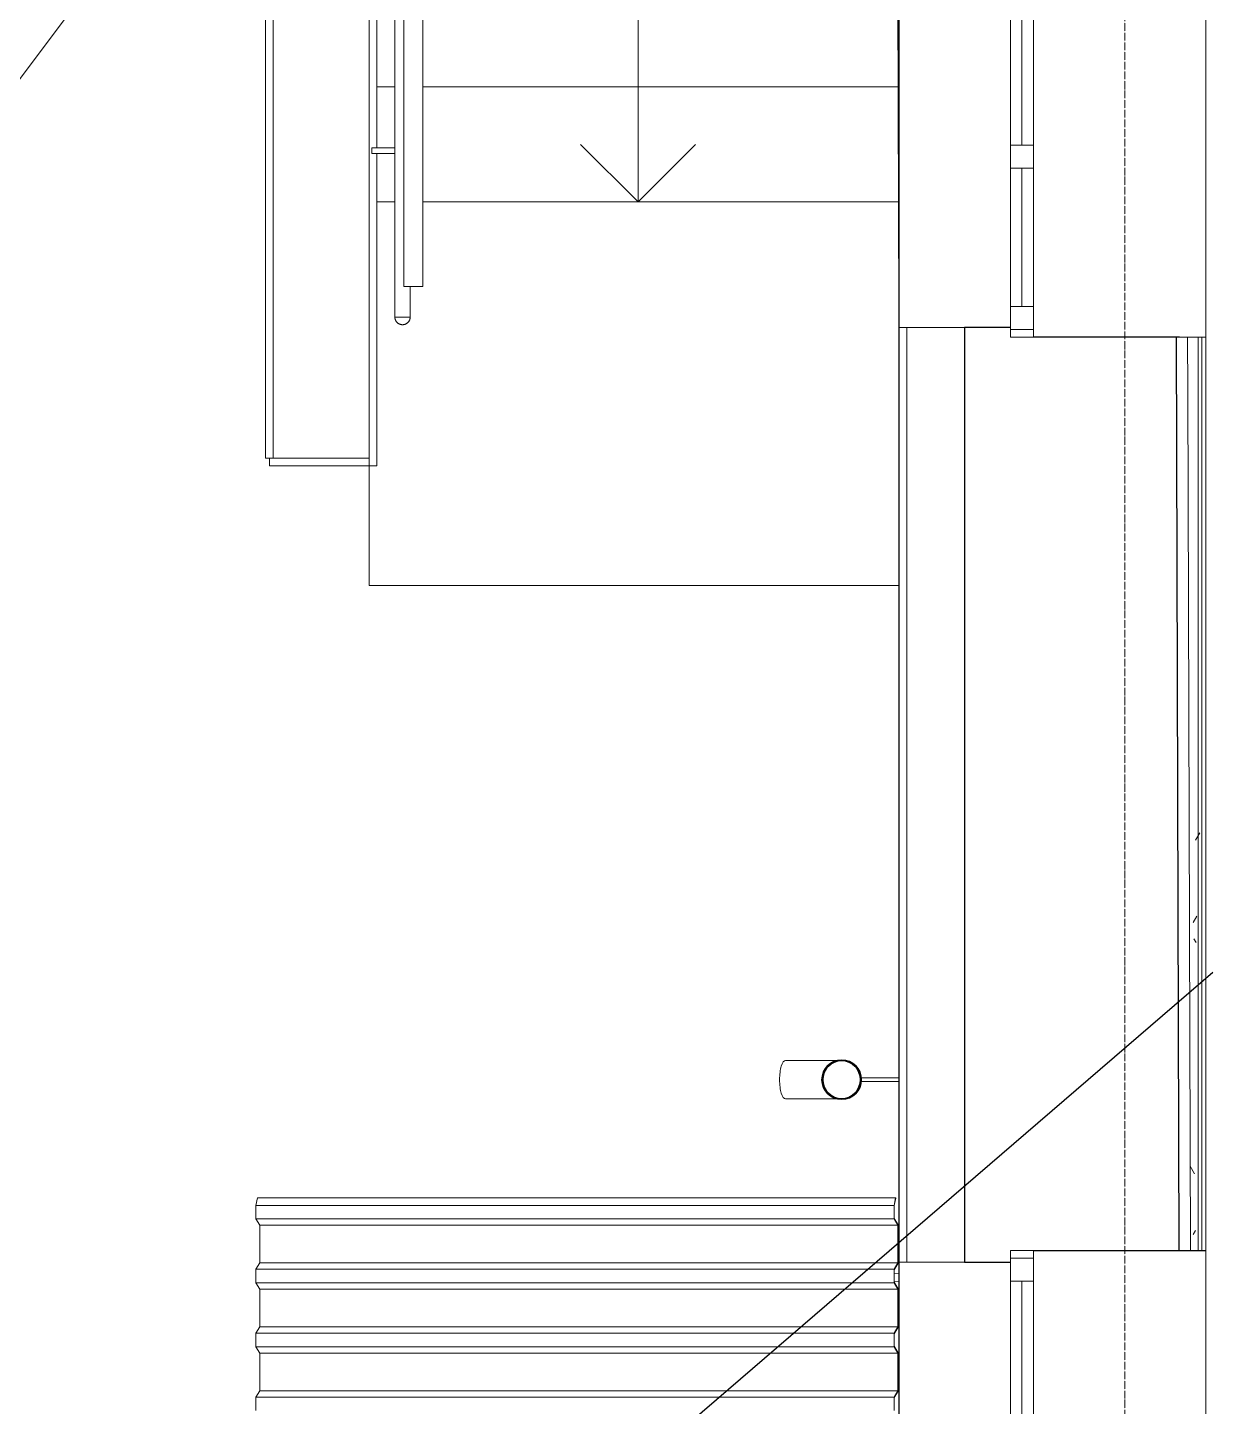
# Model space of a CAD drawing. Header units: millimetres. Extents: x -32 to 417638015, y -35 to 175284279.
# Drawn here: x 416307746 to 416310818, y 175258853 to 175262447 of the extents above; entities that cross this region are included whole.
import ezdxf

# ---------------------------------------------------------------- set-up
doc = ezdxf.new("R2010")
doc.units = ezdxf.units.MM
doc.linetypes.add('ADSK_Линия сетки', pattern=[25, 20, -2.5, 0, -2.5])
for name, color, linetype, lineweight in [('_ Окна', 7, 'Continuous', 9), ('Аннотация', 7, 'Continuous', 18), ('Лестницы', 7, 'Continuous', 9), ('Обобщенные модели', 7, 'Continuous', 18), ('Ограждение', 7, 'Continuous', 9), ('Окна', 7, 'Continuous', 9), ('Оси', 253, 'Continuous', 9), ('Перекрытие', 7, 'Continuous', 18), ('Стены внутренние', 7, 'Continuous', 18), ('Стены наружные', 7, 'Continuous', 18), ('Стены несущие', 7, 'Continuous', 30), ('Стены отделка', 7, 'Continuous', 30), ('Стены штриховка', 7, 'Continuous', 9), ('Стрелки вверх', 7, 'Continuous', 18), ('ШТРИХОВКА', 252, 'Continuous', 15)]:
    doc.layers.add(name, color=color, linetype=linetype, lineweight=lineweight)
doc.layers.add('PDF __ЭМ_Надписи', color=7, linetype='Continuous')
doc.layers.add('Линии', color=7, linetype='Continuous', lineweight=9, true_color=0x00a600)
pattern_1 = [(0, (557.2005734382547, 188.9018102923583), (406.4, 101.6), [33.528, -271.272, 33.528, -271.272, -1625.6]), (0, (557.2005734382547, 188.9018102923583), (406.4, 101.6), [-609.6, 33.528, -576.072, 33.528, -271.272, -711.2]), (0, (557.2005734382547, 188.9018102923583), (406.4, 101.6), [-1524, 33.528, -169.672, 33.528, -474.472]), (120, (709.6005734382488, 239.7018102923575), (-291.1881810244989, 301.1527240979959), [33.52799999999996, -271.2719999999997, 33.52799999999996, -271.2719999999997, -1625.599999999999]), (120, (709.6005734382488, 239.7018102923575), (-291.1881810244989, 301.1527240979959), [-609.5999999999995, 33.52799999999996, -576.0719999999994, 33.52799999999996, -271.2719999999997, -711.1999999999995]), (120, (709.6005734382488, 239.7018102923575), (-291.1881810244989, 301.1527240979959), [-1523.999999999999, 33.52799999999996, -169.6719999999999, 33.52799999999996, -474.4719999999997]), (240, (760.4005734382372, 442.9018102923583), (-115.2118189755009, -402.7527240979958), [33.528, -271.272, 33.528, -271.272, -1625.6]), (240, (760.4005734382372, 442.9018102923583), (-115.2118189755009, -402.7527240979958), [-609.6, 33.528, -576.072, 33.528, -271.272, -711.2]), (240, (760.4005734382372, 442.9018102923583), (-115.2118189755009, -402.7527240979958), [-1524, 33.528, -169.672, 33.528, -474.472])]

# ---------------------------------------------------------------- blocks, each defined once
blk = doc.blocks.new('1 этаж')
at = {"layer": 'Стены внутренние', "lineweight": 9}
h = blk.add_hatch(dxfattribs=at)
h.set_pattern_fill('FP_12', color=8, style=0, pattern_type=2)
h.set_pattern_definition(pattern_1)
h.paths.add_polyline_path([(46583.26534351415, 31778.83286390964), (46598.26534351415, 31778.83286390964), (46598.26534351415, 33478.92419330665), (46583.26534351418, 33478.92419330665), (46583.26534351418, 32549.90413495728)])
h.paths.add_polyline_path([(46583.26534351418, 27748.07212250289), (46598.26534351415, 27748.07212250289), (46598.26534351415, 29988.83286390964), (46583.26534351418, 29988.83286390964)])
h.paths.add_polyline_path([(46598.26534351415, 25998.92419330667), (46583.26534351418, 26038.96362121795), (46583.26534351418, 25998.92419330667)])
h = blk.add_hatch(dxfattribs=at)
h.set_pattern_fill('FP_12', color=8, style=0, pattern_type=2)
h.set_pattern_definition(pattern_1)
h.paths.add_polyline_path([(46598.26534351415, 30129.19511690003), (46583.26534351415, 30129.19511690002), (46583.26534351418, 29988.83286390964), (46598.26534351415, 29988.83286390964)])
at = {"layer": '_ Окна', "color": 8}
for p, q in [((46139.05454936228, 30629.19511690194), (46139.05454936227, 31419.19511690194)), ((46139.05454936228, 30209.19511690194), (46139.05454936228, 30569.19511690194)), ((46169.05454936227, 30149.19511690194), (46109.05454936227, 30149.19511690194)), ((46169.05454936228, 27728.07212250286), (46109.05454936228, 27728.07212250285)), ((46139.0545493623, 27308.07212250286), (46139.0545493623, 27668.07212250286))]:
    blk.add_line(p, q, dxfattribs=at)
at = {"layer": '_ Окна', "color": 8, "lineweight": 18}
for p, q in [((46109.05454936226, 30629.19511690194), (46169.05454936226, 30629.19511690194)), ((46109.05454936226, 30569.19511690194), (46109.05454936226, 30629.19511690194)), ((46169.05454936226, 30629.19511690194), (46169.05454936226, 30569.19511690194)), ((46169.05454936226, 30569.19511690194), (46109.05454936226, 30569.19511690194)), ((46109.05454936227, 30209.19511690194), (46169.05454936227, 30209.19511690195)), ((46109.05454936227, 30129.19511690194), (46109.05454936227, 30209.19511690194)), ((46169.05454936227, 30209.19511690195), (46169.05454936227, 30129.19511690194)), ((46169.05454936227, 30129.19511690194), (46109.05454936227, 30129.19511690194)), ((46169.05454936228, 27748.07212250285), (46109.05454936228, 27748.07212250285)), ((46109.05454936228, 27748.07212250285), (46109.05454936228, 27668.07212250285)), ((46169.05454936228, 27668.07212250286), (46169.05454936228, 27748.07212250285)), ((46109.05454936228, 27668.07212250285), (46169.05454936228, 27668.07212250286))]:
    blk.add_line(p, q, dxfattribs=at)
at = {"layer": 'Аннотация', "color": 8, "lineweight": 9}
blk.add_line((44872.87013458865, 32598.33578645494), (43521.15709504439, 30792.60518246975), dxfattribs=at)
at = {"layer": 'Лестницы', "color": 8}
for p, q in [((44504.90804814314, 30781.42675335533), (44457.97768498724, 30781.42675335533)), ((44504.90804814314, 30781.42675335533), (44457.97768498724, 30781.42675335533)), ((45816.40800084698, 30781.42675335533), (44577.97768498724, 30781.42675335533)), ((45816.40800084698, 30781.42675335533), (44577.97768498724, 30781.42675335533)), ((44505.46852962615, 30481.42675335533), (44457.97768498724, 30481.42675335533)), ((45817.3370687291, 30481.42675335533), (44577.97768498724, 30481.42675335533))]:
    blk.add_line(p, q, dxfattribs=at)
at = {"layer": 'Линии', "color": 8, "lineweight": 18}
for p, q in [((44527.97768498724, 34235.95477044494), (44527.97768498724, 30261.42675335533)), ((44577.97768498724, 30261.42675335533), (44577.97768498724, 34235.95477044494)), ((44527.97768498724, 30261.42675335533), (44577.97768498724, 30261.42675335533))]:
    blk.add_line(p, q, dxfattribs=at)
at = {"layer": 'Обобщенные модели', "color": 8}
for p, q in [((45565.40709851834, 28243.56402366137), (45522.90296154726, 28243.56402366137)), ((45819.05454936212, 28198.56402366136), (45719.9133319902, 28198.56402366136)), ((45719.9133319902, 28188.56402366135), (45819.05454936212, 28188.56402366136)), ((45522.90296154726, 28143.56402366136), (45565.40709851834, 28143.56402366137)), ((44142.80126318391, 27866.04016333807), (44146.95949700027, 27886.04016333807)), ((44142.80126318391, 27831.04016333806), (44142.80126318391, 27866.04016333807)), ((44142.80126318391, 27866.04016333807), (45805.65218443138, 27866.04016333805)), ((44146.95949700027, 27886.04016333807), (45809.81041824773, 27886.04016333805)), ((45809.81041824773, 27886.04016333805), (45805.65218443138, 27866.04016333805)), ((45805.65218443138, 27866.04016333805), (45805.65218443138, 27831.04016333804)), ((45805.9640519676, 27865.41884299449), (45810.03094189743, 27884.97950316627)), ((45805.9640519676, 27832.10386724282), (45805.9640519676, 27865.41884299449)), ((45810.03094189743, 27884.97950316627), (45809.81041824773, 27886.04016333805)), ((44152.88498018857, 27814.04016333806), (44142.80126318391, 27831.04016333806)), ((44142.80126318391, 27831.04016333806), (45805.65218443138, 27831.04016333804)), ((45805.65218443138, 27831.04016333804), (45815.73590143603, 27814.04016333804)), ((45816.04776897226, 27815.10386724282), (45805.9640519676, 27832.10386724282)), ((44152.88498018857, 27716.34016333807), (44152.88498018857, 27814.04016333806)), ((45815.73590143603, 27814.04016333804), (44152.88498018857, 27814.04016333806)), ((45815.73590143603, 27814.04016333804), (45815.73590143603, 27716.34016333805)), ((45816.04776897226, 27715.27645943327), (45816.04776897226, 27815.10386724282)), ((44142.80126318391, 27699.34016333807), (44152.88498018857, 27716.34016333807)), ((45815.73590143603, 27716.34016333805), (44152.88498018857, 27716.34016333807)), ((45815.73590143603, 27716.34016333805), (45805.65218443138, 27699.34016333805)), ((45805.9640519676, 27698.27645943327), (45816.04776897226, 27715.27645943327)), ((44142.80126318391, 27664.34016333806), (44142.80126318391, 27699.34016333807)), ((45805.65218443138, 27699.34016333805), (44142.80126318391, 27699.34016333807)), ((45805.65218443138, 27699.34016333805), (45805.65218443138, 27664.34016333804)), ((45805.9640519676, 27665.40386724282), (45805.9640519676, 27698.27645943327)), ((44152.88498018857, 27647.34016333806), (44142.80126318391, 27664.34016333806)), ((45805.65218443138, 27664.34016333804), (44142.80126318391, 27664.34016333806)), ((44152.88498018857, 27549.64016333807), (44152.88498018857, 27647.34016333806)), ((45815.73590143603, 27647.34016333804), (44152.88498018857, 27647.34016333806)), ((45805.65218443138, 27664.34016333804), (45815.73590143603, 27647.34016333804)), ((45816.04776897226, 27648.40386724283), (45805.9640519676, 27665.40386724282)), ((45815.73590143603, 27647.34016333804), (45815.73590143603, 27549.64016333804)), ((45816.04776897226, 27548.57645943326), (45816.04776897226, 27648.40386724283)), ((44142.80126318391, 27532.64016333806), (44152.88498018857, 27549.64016333807)), ((44142.8012631839, 27497.64016333807), (44142.80126318391, 27532.64016333806)), ((45805.65218443138, 27532.64016333804), (44142.80126318391, 27532.64016333806)), ((45815.73590143603, 27549.64016333804), (44152.88498018857, 27549.64016333807)), ((45815.73590143603, 27549.64016333804), (45805.65218443138, 27532.64016333804)), ((45805.65218443138, 27532.64016333804), (45805.65218443137, 27497.64016333804)), ((45805.9640519676, 27531.57645943326), (45816.04776897226, 27548.57645943326)), ((45805.96405196759, 27498.70386724282), (45805.9640519676, 27531.57645943326)), ((44152.88498018856, 27480.64016333807), (44142.8012631839, 27497.64016333807)), ((45805.65218443137, 27497.64016333804), (44142.8012631839, 27497.64016333807)), ((45805.65218443137, 27497.64016333804), (45815.73590143603, 27480.64016333804)), ((45816.04776897225, 27481.70386724282), (45805.96405196759, 27498.70386724282)), ((44152.88498018856, 27382.94016333807), (44152.88498018856, 27480.64016333807)), ((45815.73590143603, 27480.64016333804), (44152.88498018856, 27480.64016333807)), ((45815.73590143603, 27480.64016333804), (45815.73590143603, 27382.94016333805)), ((45816.04776897225, 27381.87645943326), (45816.04776897225, 27481.70386724282)), ((44142.8012631839, 27365.94016333807), (44152.88498018856, 27382.94016333807)), ((44142.8012631839, 27330.94016333807), (44142.8012631839, 27365.94016333807)), ((45805.65218443137, 27365.94016333805), (44142.8012631839, 27365.94016333807)), ((45815.73590143603, 27382.94016333805), (44152.88498018856, 27382.94016333807)), ((45815.73590143603, 27382.94016333805), (45805.65218443137, 27365.94016333805)), ((45805.65218443137, 27365.94016333805), (45805.65218443137, 27330.94016333804)), ((45805.96405196759, 27364.87645943327), (45816.04776897225, 27381.87645943326)), ((45805.96405196759, 27332.00386724282), (45805.96405196759, 27364.87645943327))]:
    blk.add_line(p, q, dxfattribs=at)
at = {"layer": 'Обобщенные модели', "color": 8, "flags": 128}
for points in [[(45565.40709851834, 28243.56402366137), (45571.0748389521, 28243.56402366137), (45576.65935801958, 28243.56402366137), (45582.15172168158, 28243.56402366137), (45587.54314332789, 28243.56402366136), (45592.82499783396, 28243.56402366136), (45597.98883535935, 28243.56402366136), (45603.02639486555, 28243.56402366136), (45607.92961733198, 28243.56402366136), (45612.69065864867, 28243.56402366136), (45617.30190216513, 28243.56402366136), (45621.75597087543, 28243.56402366136), (45626.04573921978, 28243.56402366136), (45630.16434448392, 28243.56402366136), (45634.10519777803, 28243.56402366136), (45637.86199457749, 28243.56402366136), (45641.42872480885, 28243.56402366136), (45644.7996824646, 28243.56402366136), (45647.96947473158, 28243.56402366136), (45650.93303061835, 28243.56402366136), (45653.68560906769, 28243.56402366136), (45656.0376797974, 28243.56402366136)], [(45656.03767979739, 28143.56402366136), (45654.76729884509, 28143.56402366136), (45652.10378777899, 28143.56402366136), (45649.22742631374, 28143.56402366136), (45646.14281601411, 28143.56402366136), (45642.85489159855, 28143.56402366136), (45639.36891304474, 28143.56402366136), (45635.69045717474, 28143.56402366136), (45631.82540873323, 28143.56402366136), (45627.77995097323, 28143.56402366136), (45623.56055576417, 28143.56402366136), (45619.17397323828, 28143.56402366136), (45614.62722099188, 28143.56402366136), (45609.92757285861, 28143.56402366136), (45605.08254727296, 28143.56402366136), (45600.09989524231, 28143.56402366136), (45594.98758794701, 28143.56402366136), (45589.75380398815, 28143.56402366136), (45584.4069163036, 28143.56402366136), (45578.95547877304, 28143.56402366137), (45573.4082125336, 28143.56402366137), (45567.77399202791, 28143.56402366137), (45565.40709851834, 28143.56402366137)]]:
    blk.add_lwpolyline(points, dxfattribs=at)
at = {"layer": 'Обобщенные модели', "color": 8}
for radius, start, end in [(52.00000000000001, 0, 180), (52.00000000000004, 180, 0)]:
    blk.add_arc((45669.0545493621, 28193.56402366133), radius, start, end, dxfattribs=at)
at = {"layer": 'Обобщенные модели', "color": 8, "lineweight": 40}
for radius, start, end in [(49.99999999999996, 0, 180), (49.99999999999994, 180, 0)]:
    blk.add_arc((45669.05454936206, 28193.56402366131), radius, start, end, dxfattribs=at)
at = {"layer": 'Обобщенные модели', "color": 8}
for major_axis, ratio, start_param, end_param in [((1.967785274346598e-13, -49.99999999999999), 0.3090169943749482, 3.141592653589792, 4.712388980384689), ((1.190629157108989e-13, -50.00000000000001), 0.3090169943749481, 4.712388980384695, 6.283185307179597)]:
    blk.add_ellipse((45522.90296154722, 28193.56402366133), major_axis=major_axis, ratio=ratio, start_param=start_param, end_param=end_param, dxfattribs=at)
at = {"layer": 'Ограждение', "color": 8}
for p, q in [((44504.90804814317, 34067.9649849271), (44504.90804814317, 30494.88852178294)), ((44504.90804814322, 34055.79458723252), (44504.90804814322, 30482.71812408836)), ((44504.90804814316, 30622.49564016635), (44444.90804814316, 30622.49564016635)), ((44444.90804814317, 30622.49564016631), (44444.90804814317, 30614.99564016631)), ((44444.90804814317, 30614.99564016631), (44444.90804814317, 30607.49564016631)), ((44444.90804814316, 30607.49564016635), (44504.90804814316, 30607.49564016635)), ((44504.90804814317, 30464.46252754641), (44504.90804814317, 30494.88852178294)), ((44504.90804814322, 30464.46252754644), (44504.90804814322, 30181.42675335505)), ((44504.90804814317, 30464.46252754641), (44504.90804814317, 30181.42675335502)), ((44544.90804814322, 30181.42675335505), (44544.90804814322, 30261.42675335536)), ((44544.90804814318, 30261.42675335533), (44544.90804814318, 30181.42675335502)), ((44544.90804814318, 30181.42675335502), (44504.90804814317, 30181.42675335502)), ((44522.57155023899, 30181.42675335502), (44527.24454604737, 30181.42675335502))]:
    blk.add_line(p, q, dxfattribs=at)
at = {"layer": 'Ограждение', "color": 8, "flags": 128}
for points in [[(44504.90804814322, 30482.71812408836), (44504.90804814322, 30481.75152911995), (44504.90804814322, 30480.75727543713), (44504.90804814322, 30479.73695363372), (44504.90804814322, 30478.69219600693), (44504.90804814322, 30477.62467394611), (44504.90804814322, 30476.53609525883), (44504.90804814322, 30475.42820143877), (44504.90804814322, 30474.3027648797), (44504.90804814322, 30473.16158604003), (44504.90804814322, 30472.00649056246), (44504.90804814322, 30470.83932635337), (44504.90804814322, 30469.6619606265), (44504.90804814322, 30468.47627691586), (44504.90804814322, 30467.28417206245), (44504.90804814322, 30466.08755317972), (44504.90804814322, 30464.88833460264), (44504.90804814322, 30464.46252754644)], [(44524.90804814322, 30161.42675335506), (44524.10826145949, 30161.44275122183), (44523.30975426384, 30161.490719229), (44522.51380399744, 30161.57058063797), (44521.72168401094, 30161.68220768754), (44520.93466152732, 30161.82542179823), (44520.15399561467, 30161.99999385801), (44519.38093517195, 30162.20564458884), (44518.6167169309, 30162.4420449934), (44517.86256347772, 30162.70881688149), (44517.11968129704, 30163.00553347499), (44516.3892588419, 30163.33172009065), (44515.67246463239, 30163.68685489946), (44514.97044538635, 30164.0703697615), (44514.28432418481, 30164.48165113478), (44513.61519867532, 30164.92004105686), (44512.96413931597, 30165.38483819736), (44512.33218766285, 30165.87529898003), (44511.72035470379, 30166.39063877223), (44511.12961924101, 30166.93003314023), (44510.56092632523, 30167.49261916811), (44510.0151857438, 30168.07749683822), (44509.49327056524, 30168.68373047108), (44508.99601574249, 30169.31035022218), (44508.5242167772, 30169.9563536336), (44508.07862844706, 30170.62070723769), (44507.65996359835, 30171.3023482104), (44507.26889200552, 30172.00018607157), (44506.90603929969, 30172.71310442952), (44506.57198596778, 30173.43996276693), (44506.26726642388, 30174.17959826551), (44505.99236815423, 30174.93082766627), (44505.74773093744, 30175.69244916241), (44505.53374614086, 30176.46324432201), (44505.35075609451, 30177.24198003722), (44505.19905354345, 30178.02741049704), (44505.07888117938, 30178.81827918029), (44504.99043125247, 30179.61332086576), (44504.9338452637, 30180.41126365638), (44504.90921373862, 30181.21083101388), (44504.90804814322, 30181.42675335505)], [(44544.90804814322, 30181.42675335505), (44544.89205027644, 30180.62696667132), (44544.84408226928, 30179.82845947567), (44544.7642208603, 30179.03250920927), (44544.65259381074, 30178.24038922277), (44544.50937970004, 30177.45336673915), (44544.33480764026, 30176.67270082651), (44544.12915690943, 30175.89964038377), (44543.89275650487, 30175.13542214273), (44543.62598461678, 30174.38126868955), (44543.32926802328, 30173.63838650888), (44543.00308140762, 30172.90796405373), (44542.6479465988, 30172.19116984422), (44542.26443173677, 30171.48915059818), (44541.85315036349, 30170.80302939664), (44541.41476044142, 30170.13390388715), (44540.94996330091, 30169.48284452781), (44540.45950251824, 30168.85089287469), (44539.94416272604, 30168.23905991562), (44539.40476835804, 30167.64832445284), (44538.84218233016, 30167.07963153706), (44538.25730466005, 30166.53389095563), (44537.65107102718, 30166.01197577707), (44537.02445127609, 30165.51472095432), (44536.37844786467, 30165.04292198903), (44535.71409426058, 30164.59733365889), (44535.03245328788, 30164.17866881018), (44534.33461542669, 30163.78759721735), (44533.62169706875, 30163.42474451152), (44532.89483873134, 30163.09069117962), (44532.15520323275, 30162.78597163571), (44531.403973832, 30162.51107336606), (44530.64235233586, 30162.26643614926), (44529.87155717627, 30162.05245135269), (44529.09282146105, 30161.86946130634), (44528.30739100122, 30161.71775875528), (44527.51652231799, 30161.59758639122), (44526.72148063251, 30161.5091364643), (44525.9235378419, 30161.45255047554), (44525.12397048439, 30161.42791895045), (44524.90804814322, 30161.42675335506)]]:
    blk.add_lwpolyline(points, dxfattribs=at)
at = {"layer": 'Окна', "color": 8}
for p, q in [((46109.05454936227, 30629.19511690194), (46109.05454936226, 31419.19511690194)), ((46169.05454936235, 31419.19511690194), (46169.05454936236, 30629.19511690195)), ((46109.05454936226, 30629.19511690194), (46109.05454936226, 30569.19511690194)), ((46169.05454936226, 30569.19511690194), (46169.05454936226, 30629.19511690194)), ((46109.05454936227, 30209.19511690194), (46109.05454936227, 30569.19511690194)), ((46169.05454936236, 30569.19511690194), (46169.05454936236, 30209.19511690194)), ((46109.05454936227, 30209.19511690194), (46109.05454936227, 30129.19511690194)), ((46169.05454936227, 30129.19511690194), (46169.05454936227, 30209.19511690195)), ((46109.05454936227, 30129.19511690194), (46169.05454936227, 30129.19511690194)), ((46109.05454936228, 27748.07212250285), (46109.05454936228, 27668.07212250285)), ((46169.05454936228, 27748.07212250285), (46109.05454936228, 27748.07212250285)), ((46169.05454936228, 27668.07212250286), (46169.05454936228, 27748.07212250285)), ((46109.05454936229, 27308.07212250286), (46109.05454936228, 27668.07212250285)), ((46169.05454936237, 27668.07212250286), (46169.05454936238, 27308.07212250286))]:
    blk.add_line(p, q, dxfattribs=at)
at = {"layer": 'Оси', "color": 8, "linetype": 'ADSK_Линия сетки'}
blk.add_line((46406.76592647669, -4162.595295516364), (46406.76592647677, 44411.90026894389), dxfattribs=at)
at = {"layer": 'Перекрытие', "color": 8}
for p, q in [((44505.46852962615, 30481.42675335533), (44457.97768498724, 30481.42675335533)), ((45817.3370687291, 30481.42675335533), (44577.97768498724, 30481.42675335533)), ((44437.97768498733, 29793.1949705182), (44437.97768498733, 29481.42675335533)), ((44437.97768498733, 29481.42675335533), (45819.05454936204, 29481.42675335533))]:
    blk.add_line(p, q, dxfattribs=at)
at = {"layer": 'Стены внутренние', "color": 8}
for p, q in [((44187.9776849873, 29813.19497051822), (44187.97768498736, 35823.47853913278)), ((44437.97768498736, 35580.56775449765), (44437.9776849873, 29813.19497051822)), ((45805.9640519676, 27668.19235139417), (45819.05454936207, 27667.6199434116)), ((45819.05454936204, 27417.38105139877), (45815.73590143601, 27417.52616586668))]:
    blk.add_line(p, q, dxfattribs=at)
at = {"layer": 'Стены наружные', "color": 8}
for p, q in [((45819.05454936204, 29926.84489793099), (45790.85096910229, 39033.90181029179)), ((44167.97768498736, 29813.19497051822), (44167.97768498736, 35822.90312611223)), ((44437.97768498724, 29793.19497051821), (44437.97768498724, 35580.56775449765)), ((44457.97768498724, 35580.56775449765), (44457.97768498724, 30622.24008386348)), ((45818.05454936204, 30178.45477044493), (45818.05454936204, 31879.19511690195)), ((45819.05454936204, 30154.19511690194), (45819.05454936204, 31889.19511690194)), ((44457.97768498724, 30607.75119646914), (44457.97768498724, 29793.19497051821)), ((45819.05454936204, 30178.45477044493), (45818.05454936204, 30178.45477044493)), ((44167.97768498736, 29813.19497051822), (44437.9776849873, 29813.19497051822)), ((44177.97768498736, 29813.19497051822), (44177.97768498736, 29793.19497051822)), ((44457.97768498724, 29793.19497051821), (44177.97768498736, 29793.19497051822)), ((45818.05454936204, 27718.07212250285), (45819.05454936204, 27718.07212250285)), ((45818.05454936207, 25988.07212250285), (45818.05454936204, 27718.07212250285)), ((45819.05454936207, 25988.07212250285), (45819.05454936207, 27718.07212250285)), ((45805.65218443135, 27688.22509978229), (45819.05454936207, 27687.63905477265)), ((45819.05454936207, 27397.36194003771), (45816.04776897223, 27397.49341747857))]:
    blk.add_line(p, q, dxfattribs=at)
at = {"layer": 'Стены несущие', "color": 8}
for p, q in [((45989.05454936228, 30154.19511690198), (45989.05454936228, 27718.07212250286)), ((46109.05454936228, 30154.19511690198), (45989.05454936228, 30154.19511690198)), ((46549.05454936228, 30129.19511690196), (46169.05454936225, 30129.19511690196)), ((46540.47419278763, 30129.19511690196), (46547.84517888629, 27749.07212250208)), ((46169.05454936228, 27748.07212250284), (46618.2653435141, 27748.07212250289)), ((46549.05454936231, 27749.07212250284), (46547.84517888629, 27749.07212250284)), ((46549.05454936231, 27748.07212250289), (46549.05454936231, 27749.07212250284)), ((45989.05454936228, 27718.07212250286), (46109.05454936231, 27718.07212250286))]:
    blk.add_line(p, q, dxfattribs=at)
at = {"layer": 'Стены отделка', "color": 8, "lineweight": 9}
for p, q in [((46618.2653435141, 25958.07212250284), (46618.2653435141, 33512.55477044494)), ((45818.05454936204, 30178.45477044493), (45818.05454936207, 27718.07212250286)), ((45839.05454936204, 30154.19511690198), (45819.05454936204, 30154.19511690198)), ((45819.05454936204, 27718.07212250286), (45819.05454936204, 30154.19511690194)), ((45839.05454936204, 30033.83286390961), (45839.05454936204, 30154.19511690198)), ((45989.05454936222, 30154.19511690198), (45839.05454936222, 30154.19511690198)), ((45839.05454936222, 30154.19511690198), (45839.05454936222, 30033.83286390961)), ((46618.26534351413, 30129.19511690002), (46540.47419278766, 30129.19511690002)), ((46570.90902351888, 29988.8328639096), (46570.47433664851, 30129.19511690002)), ((46577.84813191908, 27748.16502884558), (46570.90902351888, 29988.83286390773)), ((46547.84517888629, 27749.07212250208), (46547.84827577922, 27748.07212250289)), ((46547.84827577922, 27748.07212250289), (46577.84813191908, 27748.16502884558)), ((45819.05454936204, 27718.07212250285), (45839.05454936207, 27718.07212250286)), ((45839.05454936207, 27718.07212250286), (45839.05454936207, 27719.07212250281)), ((45839.05454936225, 27719.07212250281), (45839.05454936225, 27718.07212250286)), ((45839.05454936225, 27718.07212250286), (45989.05454936225, 27718.07212250286))]:
    blk.add_line(p, q, dxfattribs=at)
at = {"layer": 'Стены штриховка', "color": 8}
for p, q in [((46598.2653435141, 27748.07212250289), (46598.2653435141, 30129.19511690002)), ((46607.26534351413, 27748.07212250289), (46607.26534351413, 30129.19511690002)), ((45839.05454936207, 27719.07212250281), (45839.05454936204, 30033.83286390961)), ((45839.05454936222, 30033.83286390961), (45839.05454936225, 27719.07212250281))]:
    blk.add_line(p, q, dxfattribs=at)
at = {"layer": 'Стрелки вверх', "color": 8}
for p, q in [((45138.51611717467, 31081.42675335533), (45138.51611717467, 30781.42675335533)), ((45138.51611717467, 30781.42675335533), (45138.51611717467, 30481.42675335533)), ((45138.51611717467, 30481.42675335533), (44988.51611717467, 30631.42675335533)), ((45138.51611717467, 30481.42675335533), (45288.51611717467, 30631.42675335533))]:
    blk.add_line(p, q, dxfattribs=at)

msp = doc.modelspace()

# ---------------------------------------------------------------- linework, layer by layer
at = {"layer": 'PDF __ЭМ_Надписи', "lineweight": 25}
msp.add_lwpolyline([(416310834.6349508, 175259983.3527795), (416308047.9534488, 175257584.2491274), (416304864.506029, 175257584.2491274)], dxfattribs=at)

# ---------------------------------------------------------------- block references
at = {"layer": 'ШТРИХОВКА'}
msp.add_blockref('1 этаж', (416264198.1010904, 175231510.6631508), dxfattribs=at)

doc.saveas('drawing.dxf')
